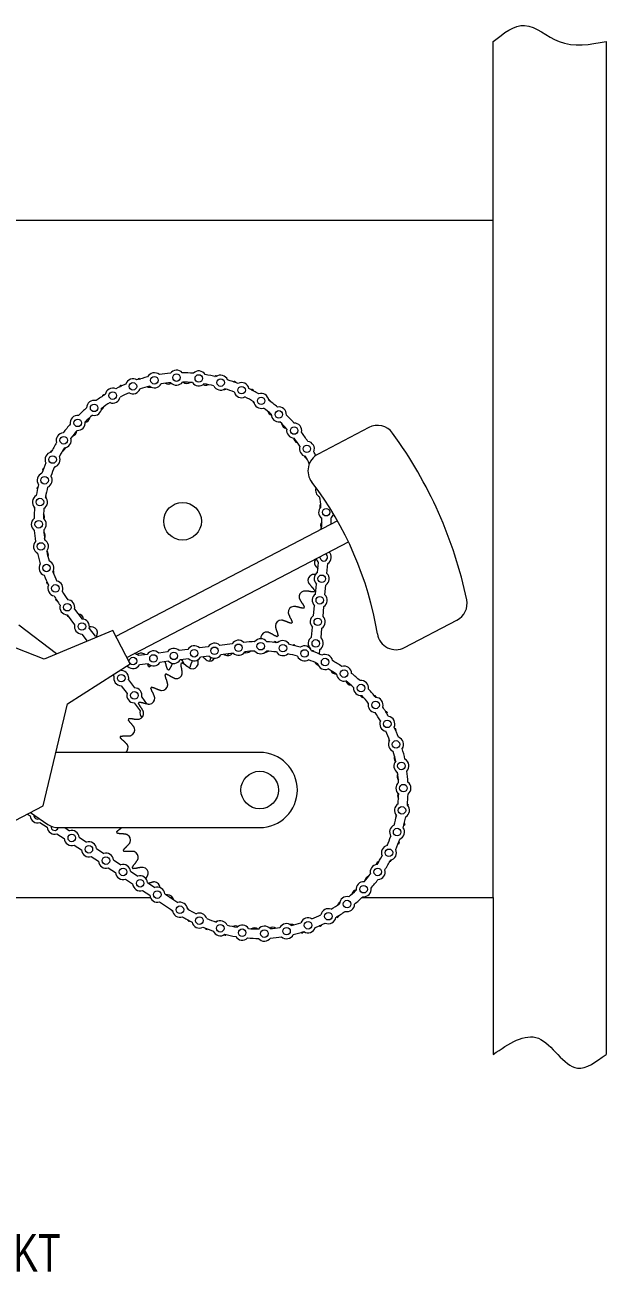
# Model space of a CAD drawing. Header units: inches. Extents: x 2.44 to 11.38, y 7.22 to 15.51.
# Drawn here: x 7.52 to 11.38, y 7.22 to 15.51 of the extents above; entities that cross this region are included whole.
import ezdxf

# ---------------------------------------------------------------- set-up
doc = ezdxf.new("R2010")
doc.units = ezdxf.units.IN
doc.header["$MEASUREMENT"] = 0
doc.layers.add('DIM', color=1, linetype='Continuous')
doc.layers.add('SLD-0', color=7, linetype='Continuous', lineweight=15)
doc.styles.add('SLDTEXTSTYLE0', font='ARIAL.TTF', dxfattribs={"width": 0.7})

# ---------------------------------------------------------------- blocks, each defined once
blk = doc.blocks.new('SW_NOTE_0')
at = {"layer": 'DIM', "color": 0, "char_height": 0.25, "attachment_point": 1, "style": 'SLDTEXTSTYLE0'}
for s, insert in [('OPTION 2', (0, 0.3223)), ('W/ 111509-0001 BRKT', (-0.7984, 0))]:
    blk.add_mtext(s, dxfattribs=dict(at, insert=insert))

msp = doc.modelspace()

# ---------------------------------------------------------------- linework, layer by layer
at = {"color": 7, "linetype": 'Continuous', "lineweight": 15}
for p, q in [((10.6309, 14.21277), (6.5684, 14.21277)), ((10.6309, 9.71277), (10.6309, 14.21277)), ((9.80451, 12.83531), (9.46799, 12.65917)), ((9.59687, 12.21589), (8.12592, 11.44599)), ((8.19896, 11.30645), (9.6699, 12.07635)), ((9.46526, 11.87217), (9.47129, 11.93758)), ((9.5275, 11.86643), (9.53353, 11.93184)), ((9.45206, 11.72903), (9.45809, 11.79444)), ((9.51429, 11.72329), (9.52033, 11.7887)), ((7.85102, 11.62909), (7.90125, 11.56307)), ((9.43885, 11.58589), (9.44489, 11.6513)), ((9.50109, 11.58015), (9.50712, 11.64556)), ((7.6486, 11.29694), (6.99994, 11.55079)), ((7.80124, 11.59129), (7.85151, 11.52523)), ((10.04344, 11.37314), (10.39099, 11.55505)), ((7.73062, 11.33122), (7.48094, 11.52286)), ((8.10447, 11.48697), (7.6486, 11.29694)), ((7.89878, 11.4631), (7.93453, 11.41613)), ((7.94852, 11.50095), (7.98829, 11.44868)), ((8.22041, 11.26547), (8.10447, 11.48697)), ((9.42565, 11.44275), (9.43168, 11.50816)), ((9.48789, 11.43701), (9.49392, 11.50242)), ((8.60269, 11.36107), (8.54496, 11.3538)), ((8.73787, 11.37809), (8.68014, 11.37082)), ((8.89733, 11.39817), (8.81532, 11.38784)), ((9.41841, 11.36431), (9.41848, 11.36501)), ((9.47796, 11.32941), (9.48072, 11.35927)), ((7.73063, 11.33113), (7.73062, 11.33122)), ((8.33232, 11.32702), (8.27459, 11.31975)), ((8.46751, 11.34405), (8.40977, 11.33678)), ((8.47531, 11.28204), (8.41758, 11.27477)), ((8.6105, 11.29906), (8.55277, 11.29179)), ((8.74568, 11.31608), (8.68795, 11.30881)), ((8.75791, 11.30735), (8.75488, 11.30312)), ((8.90478, 11.33612), (8.82313, 11.32583)), ((9.33167, 11.31583), (9.33235, 11.31496)), ((7.80446, 10.99917), (8.22041, 11.26547)), ((8.15807, 11.22556), (8.16239, 11.21988)), ((8.20495, 11.24799), (8.1902, 11.24613)), ((8.34013, 11.26501), (8.2824, 11.25774)), ((8.10526, 11.19175), (8.11265, 11.18204)), ((8.15993, 11.11992), (8.1997, 11.06764)), ((8.20966, 11.15776), (8.24944, 11.10549)), ((8.29671, 11.04337), (8.32963, 11.0001)), ((7.64336, 10.32149), (7.80446, 10.99917)), ((8.24697, 11.00552), (8.28675, 10.95324)), ((9.08065, 10.67628), (7.7277, 10.67628)), ((7.3645, 10.17553), (7.64336, 10.32149)), ((7.53733, 10.266), (7.55578, 10.25375)), ((7.55733, 10.27646), (7.67418, 10.19765)), ((7.62081, 10.21057), (7.66929, 10.17838)), ((7.73432, 10.1352), (7.78279, 10.10302)), ((7.74408, 10.17628), (9.08065, 10.17628)), ((7.78545, 10.17628), (7.81736, 10.15509)), ((7.84783, 10.05984), (7.8963, 10.02765)), ((7.8824, 10.11191), (7.93087, 10.07972)), ((7.99591, 10.03654), (8.04438, 10.00435)), ((9.92848, 10.06046), (9.92303, 10.05632)), ((7.96133, 9.98447), (8.00981, 9.95229)), ((8.10941, 9.96117), (8.15789, 9.92899)), ((8.07484, 9.90911), (8.12332, 9.87692)), ((8.22292, 9.88581), (8.2714, 9.85362)), ((8.18835, 9.83374), (8.23683, 9.80156)), ((8.33643, 9.81044), (8.3849, 9.77826)), ((6.5684, 9.71277), (8.35344, 9.71277)), ((8.30186, 9.75838), (8.35033, 9.72619)), ((8.44994, 9.73508), (8.53588, 9.67802)), ((8.48354, 9.71277), (8.50263, 9.71277)), ((9.76121, 9.71277), (10.6309, 9.71277)), ((8.41537, 9.68301), (8.5013, 9.62595))]:
    msp.add_line(p, q, dxfattribs=at)
at = {"color": 7, "linetype": 'Continuous', "lineweight": 15, "flags": 128}
for points in [[(7.71639, 12.57124), (7.71751, 12.57191), (7.72345, 12.57648)], [(9.49158, 12.16615), (9.48323, 12.15892), (9.47962, 12.15452)], [(9.48197, 11.96669), (9.48116, 11.97641), (9.48133, 11.97765)], [(7.61951, 11.92672), (7.61983, 11.92567), (7.62011, 11.92475)], [(8.00483, 11.44543), (7.99936, 11.44716), (7.98829, 11.44868)], [(8.56796, 11.2842), (8.56222, 11.2892), (8.55702, 11.29232)], [(9.463, 11.26762), (9.46401, 11.26476), (9.46497, 11.25868)], [(9.98398, 10.26351), (9.98488, 10.25734), (9.98713, 10.25048)]]:
    msp.add_lwpolyline(points, dxfattribs=at)
at = {"color": 7, "linetype": 'Continuous', "lineweight": 15}
for centre, radius in [((8.52822, 13.16752), 0.025), ((8.67608, 13.16228), 0.025), ((8.23891, 13.10976), 0.025), ((8.38132, 13.14987), 0.025), ((8.82137, 13.13428), 0.025), ((8.96058, 13.08418), 0.025), ((8.10439, 13.04815), 0.025), ((9.0904, 13.0132), 0.025), ((7.981, 12.96651), 0.025), ((9.2077, 12.92302), 0.025), ((7.87169, 12.8668), 0.025), ((7.77908, 12.75141), 0.025), ((9.30968, 12.81583), 0.025), ((9.39389, 12.69417), 0.025), ((7.70539, 12.62311), 0.025), ((7.65239, 12.48497), 0.025), ((7.62135, 12.34031), 0.025), ((8.5684, 12.21277), 0.125), ((9.52211, 12.27293), 0.025), ((7.61302, 12.19259), 0.025), ((7.62758, 12.04535), 0.025), ((7.6647, 11.90213), 0.025), ((9.49279, 11.83044), 0.025), ((7.72349, 11.76635), 0.025), ((9.47959, 11.6873), 0.025), ((7.80252, 11.64128), 0.025), ((7.90001, 11.51309), 0.025), ((9.46639, 11.54415), 0.025), ((8.64532, 11.33494), 0.025), ((8.7805, 11.35196), 0.025), ((8.93981, 11.3718), 0.025), ((9.08741, 11.38206), 0.025), ((9.23482, 11.36941), 0.025), ((9.37852, 11.33417), 0.025), ((9.45318, 11.40101), 0.025), ((8.23977, 11.28387), 0.025), ((8.37495, 11.30089), 0.025), ((8.51014, 11.31792), 0.025), ((9.51505, 11.27716), 0.025), ((8.16116, 11.1699), 0.025), ((9.64115, 11.19976), 0.025), ((9.75378, 11.10382), 0.025), ((8.24821, 11.0555), 0.025), ((9.85026, 10.99164), 0.025), ((9.92826, 10.86592), 0.025), ((9.98592, 10.72966), 0.025), ((9.08065, 10.42627), 0.125), ((10.02186, 10.58614), 0.025), ((10.03521, 10.43878), 0.025), ((10.02566, 10.29114), 0.025), ((7.8326, 10.10746), 0.025), ((9.99342, 10.14674), 0.025), ((7.9461, 10.0321), 0.025), ((9.93929, 10.00904), 0.025), ((8.05961, 9.95673), 0.025), ((8.17312, 9.88137), 0.025), ((9.86454, 9.88135), 0.025), ((8.28663, 9.806), 0.025), ((9.77098, 9.76673), 0.025), ((8.40014, 9.73063), 0.025), ((8.55111, 9.63039), 0.025), ((9.66085, 9.66793), 0.025), ((8.68033, 9.55834), 0.025), ((9.40177, 9.52681), 0.025), ((9.53679, 9.58731), 0.025), ((8.81913, 9.5071), 0.025), ((8.96418, 9.4779), 0.025), ((9.11199, 9.47144), 0.025), ((9.25903, 9.48787), 0.025)]:
    msp.add_circle(centre, radius, dxfattribs=at)
for centre, radius, start, end in [((8.38132, 13.14987), 0.05, 48.811285, 153.768472), ((8.5684, 12.21277), 0.98685, 94.712914, 98.986844), ((8.52822, 13.16752), 0.05, 39.931285, 144.888472), ((8.5684, 12.21277), 0.98685, 85.832914, 90.106844), ((8.67608, 13.16228), 0.05, 31.051285, 136.008472), ((8.5684, 12.21277), 0.98685, 76.952914, 81.226844), ((8.82137, 13.13428), 0.05, 22.171285, 127.128472), ((8.5684, 12.21277), 0.98685, 112.472914, 116.746844), ((8.5684, 12.21277), 0.99107, 114.275486, 114.782125), ((8.23891, 13.10976), 0.05, 57.691285, 162.648472), ((8.5684, 12.21277), 0.98685, 103.592914, 107.866844), ((8.5684, 12.21277), 0.99107, 106.775486, 107.282125), ((8.5684, 12.21277), 0.92435, 103.669511, 107.790246), ((8.34891, 13.14283), 0.03882, 247.621145, 284.645187), ((8.38132, 13.14987), 0.05, 231.151992, 331.427765), ((8.5684, 12.21277), 0.92435, 94.789511, 98.910246), ((8.47218, 13.16352), 0.03882, 240.121145, 303.813144), ((8.52822, 13.16752), 0.05, 222.271992, 322.547765), ((8.5684, 12.21277), 0.92435, 85.909511, 90.030246), ((8.59711, 13.16795), 0.03882, 232.621145, 303.936466), ((8.67608, 13.16228), 0.05, 213.391992, 313.667765), ((8.72154, 13.15603), 0.03882, 243.983269, 296.436466), ((8.5684, 12.21277), 0.92435, 77.029511, 81.150246), ((8.82137, 13.13428), 0.05, 204.511992, 304.787765), ((8.5684, 12.21277), 0.99107, 76.775486, 77.282125), ((8.5684, 12.21277), 0.98685, 68.072914, 72.346844), ((8.5684, 12.21277), 0.99107, 69.275486, 69.782125), ((8.96058, 13.08418), 0.05, 13.291285, 118.248472), ((7.981, 12.96651), 0.05, 75.451285, 180.408472), ((8.5684, 12.21277), 0.98685, 121.352914, 125.626844), ((8.5684, 12.21277), 0.99107, 121.775486, 122.282125), ((8.10439, 13.04815), 0.05, 66.571285, 171.528472), ((8.10439, 13.04815), 0.05, 248.911992, 349.187765), ((8.5684, 12.21277), 0.92435, 112.549511, 116.670246), ((8.23891, 13.10976), 0.05, 240.031992, 340.307765), ((8.84335, 13.12797), 0.03882, 269.359922, 288.936466), ((8.5684, 12.21277), 0.92435, 68.149511, 72.270246), ((8.96058, 13.08418), 0.05, 195.631992, 295.907765), ((8.5684, 12.21277), 0.92435, 59.269511, 63.390246), ((8.5684, 12.21277), 0.98685, 59.192914, 63.466844), ((8.5684, 12.21277), 0.99107, 61.775486, 62.282125), ((9.0904, 13.0132), 0.05, 4.411285, 109.368472), ((8.5684, 12.21277), 0.99107, 54.275486, 54.782125), ((8.5684, 12.21277), 0.98685, 50.312914, 54.586844), ((8.5684, 12.21277), 0.98685, 130.232914, 134.506844), ((7.981, 12.96651), 0.05, 257.791992, 358.067765), ((8.0097, 12.98803), 0.03882, 300.820038, 341.436466), ((8.5684, 12.21277), 0.92435, 121.429511, 125.550246), ((9.07085, 13.02562), 0.03882, 202.621145, 222.843368), ((9.0904, 13.0132), 0.05, 186.751992, 287.027765), ((8.5684, 12.21277), 0.92435, 50.389511, 54.510246), ((9.17265, 12.95309), 0.03882, 195.121145, 247.905515), ((9.2077, 12.92302), 0.05, 355.531285, 100.488472), ((8.5684, 12.21277), 0.98685, 139.112914, 143.386844), ((7.87169, 12.8668), 0.05, 84.331285, 189.288472), ((7.87169, 12.8668), 0.05, 266.671992, 6.947765), ((8.5684, 12.21277), 0.92435, 130.309511, 134.430246), ((7.91328, 12.90848), 0.03882, 282.290413, 348.936466), ((9.2077, 12.92302), 0.05, 177.871992, 278.147765), ((8.5684, 12.21277), 0.92435, 41.509511, 45.630246), ((9.26411, 12.86788), 0.03882, 187.621145, 258.936466), ((8.5684, 12.21277), 0.98685, 41.432914, 45.706844), ((9.30968, 12.81583), 0.05, 346.651285, 91.608472), ((7.77908, 12.75141), 0.05, 93.211285, 198.168472), ((8.5684, 12.21277), 0.92435, 139.189511, 143.310246), ((7.82808, 12.81701), 0.03882, 285.121145, 356.436466), ((9.30968, 12.81583), 0.05, 168.991992, 269.267765), ((8.5684, 12.21277), 0.98685, 32.552914, 36.826844), ((9.86247, 12.72456), 0.125, 36.123186, 117.627944), ((7.64116, 11.10337), 2.875, 11.801324, 36.123186), ((8.5684, 12.21277), 0.98685, 147.992914, 152.266844), ((8.5684, 12.21277), 0.92435, 148.069511, 152.190246), ((7.75554, 12.71521), 0.03882, 292.621145, 342.027496), ((7.77908, 12.75141), 0.05, 275.551992, 15.827765), ((9.34367, 12.77147), 0.03882, 188.068058, 251.436466), ((8.5684, 12.21277), 0.92435, 32.629511, 36.750246), ((9.39389, 12.69417), 0.05, 160.111992, 260.387765), ((9.39389, 12.69417), 0.05, 337.771285, 82.728472), ((7.70539, 12.62311), 0.05, 102.091285, 207.048472), ((8.5684, 12.21277), 0.99107, 151.775486, 152.282125), ((7.70539, 12.62311), 0.05, 284.431992, 24.707765), ((9.40997, 12.6655), 0.03882, 207.323874, 243.936466), ((8.5684, 12.21277), 0.92435, 24.43136, 27.870246), ((9.52595, 12.54842), 0.125, 117.627944, 217.476971), ((8.5684, 12.21277), 0.98685, 26.299544, 27.946844), ((7.65239, 12.48497), 0.05, 110.971285, 215.928472), ((8.5684, 12.21277), 0.98685, 156.872914, 161.146844), ((8.5684, 12.21277), 0.99107, 159.275486, 159.782125), ((8.5684, 12.21277), 0.92435, 156.949511, 161.070246), ((8.5684, 12.21277), 0.98685, 165.752914, 170.026844), ((8.5684, 12.21277), 0.99107, 166.775486, 167.282125), ((8.5684, 12.21277), 0.92435, 165.829511, 169.950246), ((7.65239, 12.48497), 0.05, 293.311992, 33.587765), ((7.64116, 11.10337), 2.25, 9.219464, 37.476971), ((9.50139, 12.41943), 0.05, 160.822962, 242.627765), ((7.62135, 12.34031), 0.05, 119.851285, 224.808472), ((7.62135, 12.34031), 0.05, 302.191992, 42.467765), ((7.62514, 12.3659), 0.03882, 0.86784, 26.436466), ((8.5684, 12.21277), 0.92435, 5.989511, 10.110246), ((8.5684, 12.21277), 0.99107, 174.40503, 174.782125), ((8.5684, 12.21277), 0.98685, 174.632914, 178.906844), ((8.5684, 12.21277), 0.92435, 174.709511, 178.830246), ((9.52211, 12.27293), 0.05, 133.471992, 233.747765), ((9.51916, 12.30898), 0.03882, 150.121145, 191.119031), ((7.61302, 12.19259), 0.05, 128.731285, 233.688472), ((7.61302, 12.19259), 0.05, 311.071992, 51.347765), ((7.61322, 12.24147), 0.03882, 338.173142, 33.936466), ((9.52358, 12.18406), 0.03882, 142.621145, 209.594643), ((8.5684, 12.21277), 0.92435, 357.109511, 1.230246), ((9.52211, 12.27293), 0.05, 311.131285, 345.978632), ((8.5684, 12.21277), 0.98685, 358.911563, 1.306844), ((8.5684, 12.21277), 0.98685, 183.512914, 187.786844), ((8.5684, 12.21277), 0.92435, 183.589511, 187.710246), ((7.61765, 12.11655), 0.03882, 330.121145, 41.436466), ((7.62758, 12.04535), 0.05, 137.611285, 242.568472), ((7.62758, 12.04535), 0.05, 319.951992, 60.227765), ((8.5684, 12.21277), 0.98685, 192.392914, 196.666844), ((8.5684, 12.21277), 0.92435, 192.469511, 196.590246), ((7.63834, 11.99327), 0.03882, 337.621145, 38.057826), ((7.6647, 11.90213), 0.05, 328.831992, 69.107765), ((9.48361, 11.93782), 0.03882, 138.186648, 208.269587), ((9.506, 11.97358), 0.05, 189.044971, 226.047691), ((9.506, 11.97358), 0.025, 195.999389, 64.62849), ((9.506, 11.97358), 0.05, 303.412066, 46.047691), ((7.6647, 11.90213), 0.05, 146.491285, 251.448472), ((8.5684, 12.21277), 0.92435, 201.349511, 205.470246), ((7.67495, 11.87375), 0.03882, 345.121145, 17.817721), ((9.43989, 11.82072), 0.03882, 110.788023, 200.769587), ((9.49279, 11.83044), 0.05, 123.412066, 226.047691), ((9.49279, 11.83044), 0.05, 303.412066, 46.047691), ((8.5684, 12.21277), 0.98685, 201.272914, 205.546844), ((8.5684, 12.21277), 0.99107, 204.275486, 204.782125), ((7.72349, 11.76635), 0.05, 155.371285, 260.328472), ((7.72349, 11.76635), 0.05, 337.711992, 77.987765), ((8.5684, 12.21277), 0.98685, 210.152914, 214.426844), ((8.5684, 12.21277), 0.99107, 211.775486, 212.282125), ((8.5684, 12.21277), 0.92435, 210.229511, 214.350246), ((7.80252, 11.64128), 0.05, 345.889038, 86.867765), ((9.38126, 11.71032), 0.03882, 103.288023, 193.269587), ((9.47959, 11.6873), 0.05, 123.412066, 226.047691), ((8.5684, 12.21277), 0.99107, 331.775486, 332.282125), ((9.47959, 11.6873), 0.05, 303.412066, 46.047691), ((10.33303, 11.6658), 0.125, 297.627944, 11.801324), ((7.80252, 11.64128), 0.05, 164.251285, 268.524609), ((9.30873, 11.60852), 0.03882, 95.788023, 185.769587), ((8.5684, 12.21277), 0.99107, 324.275486, 324.782125), ((8.5684, 12.21277), 0.99107, 219.275486, 219.782125), ((7.90001, 11.51309), 0.05, 165.951086, 268.586711), ((7.87269, 11.55765), 0.03882, 6.146083, 85.196554), ((7.90001, 11.51309), 0.05, 345.951086, 88.586711), ((9.22352, 11.51705), 0.03882, 88.288023, 178.269587), ((8.5684, 12.21277), 0.99107, 316.775486, 317.282125), ((9.46639, 11.54415), 0.05, 123.412066, 226.047691), ((9.46639, 11.54415), 0.05, 303.412066, 46.047691), ((7.96415, 11.47244), 0.03882, 5.788023, 95.769587), ((9.12711, 11.4375), 0.03882, 80.788023, 170.769587), ((8.5684, 12.21277), 0.99107, 309.275486, 309.782125), ((9.45318, 11.40101), 0.05, 123.412066, 226.047691), ((9.98548, 11.48389), 0.125, 189.219464, 297.627944), ((8.51014, 11.31792), 0.05, 45.859343, 148.494968), ((8.64532, 11.33494), 0.05, 45.859343, 148.494968), ((8.7805, 11.35196), 0.05, 45.859343, 148.494968), ((8.93981, 11.3718), 0.05, 45.938524, 148.165727), ((9.07969, 10.42649), 0.98685, 91.840153, 96.114083), ((9.08741, 11.38206), 0.05, 37.058524, 142.015711), ((9.08065, 10.42627), 0.99107, 91.682737, 91.846243), ((9.07969, 10.42649), 0.98685, 82.960153, 87.234083), ((9.08065, 10.42627), 0.99107, 83.839604, 84.346243), ((9.23482, 11.36941), 0.05, 28.178524, 133.135711), ((9.07969, 10.42649), 0.98685, 74.080153, 78.354083), ((9.08065, 10.42627), 0.99107, 76.339604, 76.846243), ((9.37852, 11.33417), 0.05, 19.298524, 124.255711), ((9.45318, 11.40101), 0.05, 303.412066, 46.047691), ((8.23977, 11.28387), 0.05, 45.859343, 78.754675), ((8.29346, 11.29756), 0.03882, 46.078897, 118.269587), ((8.37495, 11.30089), 0.05, 45.859343, 148.494968), ((8.51014, 11.31792), 0.05, 225.859343, 328.494968), ((8.64532, 11.33494), 0.05, 225.859343, 328.494968), ((8.74845, 11.32227), 0.03882, 245.352141, 328.465809), ((8.7805, 11.35196), 0.05, 225.859343, 328.494968), ((8.86824, 11.35797), 0.03882, 237.852141, 324.627063), ((8.93981, 11.3718), 0.05, 225.53161, 328.555004), ((8.99167, 11.37773), 0.03882, 251.228298, 311.70662), ((9.07969, 10.42649), 0.92435, 91.91675, 96.037485), ((9.08741, 11.38206), 0.05, 219.399231, 319.675004), ((9.11662, 11.3812), 0.03882, 271.832398, 303.902659), ((9.07969, 10.42649), 0.92435, 83.03675, 87.157485), ((9.23482, 11.36941), 0.05, 210.519231, 310.795004), ((9.07969, 10.42649), 0.92435, 74.15675, 78.277485), ((9.37852, 11.33417), 0.05, 201.639231, 301.915004), ((9.07969, 10.42649), 0.92435, 65.27675, 69.397485), ((9.07969, 10.42649), 0.98685, 65.200153, 69.474083), ((9.08065, 10.42627), 0.99107, 68.839604, 69.346243), ((9.47932, 11.29475), 0.03882, 210.112134, 254.843544), ((9.51505, 11.27716), 0.05, 10.418524, 115.375711), ((9.07969, 10.42649), 0.98685, 56.320153, 60.594083), ((8.16116, 11.1699), 0.05, 345.951086, 88.586711), ((8.23977, 11.28387), 0.05, 225.859343, 328.494968), ((8.37495, 11.30089), 0.05, 225.859343, 328.494968), ((8.5684, 12.21277), 0.99107, 256.775486, 257.282125), ((9.08065, 10.42627), 0.99107, 128.839604, 129.346243), ((8.5684, 12.21277), 0.99107, 264.275486, 264.782125), ((8.52786, 11.20576), 0.03882, 260.352141, 350.333705), ((9.08065, 10.42627), 0.99107, 121.339604, 121.846243), ((8.63434, 11.27125), 0.03882, 252.852141, 342.833705), ((9.51505, 11.27716), 0.05, 192.759231, 293.035004), ((9.07969, 10.42649), 0.92435, 56.39675, 60.517485), ((9.58927, 11.23528), 0.03882, 202.924583, 272.649121), ((9.64115, 11.19976), 0.05, 183.879231, 284.155004), ((9.64115, 11.19976), 0.05, 1.538524, 106.495711), ((9.07969, 10.42649), 0.98685, 47.440153, 51.714083), ((8.16116, 11.1699), 0.05, 165.951086, 268.586711), ((9.08065, 10.42627), 0.99107, 136.339604, 136.846243), ((8.43085, 11.12694), 0.03882, 267.852141, 357.833705), ((9.69052, 11.16197), 0.03882, 195.726522, 264.853181), ((9.07969, 10.42649), 0.92435, 47.51675, 51.637485), ((9.75378, 11.10382), 0.05, 352.658524, 97.615711), ((8.24821, 11.0555), 0.05, 165.951086, 268.586711), ((8.24821, 11.0555), 0.05, 345.951086, 88.586711), ((8.34495, 11.03613), 0.03882, 275.352141, 5.333705), ((9.75378, 11.10382), 0.05, 174.999231, 275.275004), ((9.78133, 11.07607), 0.03882, 214.635959, 257.075031), ((9.07969, 10.42649), 0.92435, 38.63675, 42.757485), ((9.07969, 10.42649), 0.98685, 38.560153, 42.834083), ((9.08065, 10.42627), 0.99107, 38.839604, 39.346243), ((9.85026, 10.99164), 0.05, 343.778524, 88.735711), ((9.08065, 10.42627), 0.99107, 143.839604, 144.346243), ((8.27164, 10.93488), 0.03882, 282.852141, 12.833705), ((8.33526, 10.94111), 0.05, 165.951086, 222.971099), ((9.85026, 10.99164), 0.05, 166.119231, 266.395004), ((9.07969, 10.42649), 0.98685, 29.680153, 33.954083), ((9.08065, 10.42627), 0.99107, 31.339604, 31.846243), ((9.08065, 10.42627), 0.99107, 151.339604, 151.846243), ((9.07969, 10.42649), 0.92435, 29.75675, 33.877485), ((9.92826, 10.86592), 0.05, 157.239231, 257.515004), ((9.92826, 10.86592), 0.05, 334.898524, 79.855711), ((9.08065, 10.42627), 0.99107, 158.839604, 159.346243), ((8.21217, 10.82493), 0.03882, 290.352141, 20.333705), ((9.07969, 10.42649), 0.92435, 20.87675, 24.997485), ((9.07969, 10.42649), 0.98685, 20.800153, 25.074083), ((9.08065, 10.42627), 0.99107, 23.839604, 24.346243), ((8.16757, 10.70816), 0.03882, 304.766613, 27.833705), ((9.98592, 10.72966), 0.05, 148.359231, 248.635004), ((9.97666, 10.75847), 0.03882, 166.723218, 195.930227), ((9.98592, 10.72966), 0.05, 326.018524, 70.975711), ((9.07969, 10.42649), 0.98685, 11.920153, 16.194083), ((9.08065, 10.42627), 0.99107, 16.339604, 16.503344), ((9.08065, 10.42628), 0.25, 270, 90), ((9.07969, 10.42649), 0.92435, 11.99675, 16.117485), ((10.02186, 10.58614), 0.05, 139.479231, 239.755004), ((10.01236, 10.63868), 0.03882, 159.395903, 216.874808), ((10.02186, 10.58614), 0.05, 317.138524, 62.095711), ((10.03211, 10.51525), 0.03882, 152.030259, 218.617899), ((9.07969, 10.42649), 0.92435, 3.11675, 7.237485), ((9.07969, 10.42649), 0.98685, 3.040153, 7.314083), ((10.03521, 10.43878), 0.05, 130.599231, 230.875004), ((10.03521, 10.43878), 0.05, 308.258524, 53.215711), ((10.03559, 10.3903), 0.03882, 159.299915, 211.039546), ((9.07969, 10.42649), 0.92435, 354.23675, 358.357485), ((9.07969, 10.42649), 0.98685, 354.160153, 358.434083), ((10.02566, 10.29114), 0.05, 121.719231, 221.995004), ((10.02566, 10.29114), 0.05, 299.378524, 44.335711), ((9.08065, 10.42627), 0.99107, 353.839604, 354.346243), ((7.60558, 10.25819), 0.05, 185.099305, 287.73493), ((7.60558, 10.25819), 0.025, 174.257743, 297.742257), ((7.74408, 10.30128), 0.125, 236, 270), ((9.07969, 10.42649), 0.92435, 345.35675, 349.477485), ((9.07969, 10.42649), 0.98685, 345.280153, 349.554083), ((9.08065, 10.42627), 0.99107, 346.339604, 346.846243), ((7.71909, 10.18283), 0.05, 185.099305, 287.73493), ((7.71909, 10.18283), 0.025, 171.35892, 344.815005), ((7.8326, 10.10746), 0.05, 5.099305, 107.73493), ((9.08065, 10.42627), 0.99107, 196.339604, 196.846243), ((8.18464, 10.09406), 0.03882, 335.352141, 65.333705), ((9.07969, 10.42649), 0.92435, 336.47675, 340.597485), ((9.99342, 10.14674), 0.05, 112.839231, 213.115004), ((9.99342, 10.14674), 0.05, 290.498524, 35.455711), ((7.8326, 10.10746), 0.05, 185.099305, 287.73493), ((7.9461, 10.0321), 0.05, 5.099305, 107.73493), ((9.93929, 10.00904), 0.05, 103.959231, 204.235004), ((9.93929, 10.00904), 0.05, 281.618524, 26.575711), ((9.07969, 10.42649), 0.98685, 336.400153, 340.674083), ((9.08065, 10.42627), 0.99107, 338.839604, 339.346243), ((7.9461, 10.0321), 0.05, 185.099305, 287.73493), ((8.05961, 9.95673), 0.05, 185.099305, 287.73493), ((8.05961, 9.95673), 0.05, 5.099305, 107.73493), ((9.08065, 10.42627), 0.99107, 203.839604, 204.346243), ((8.23567, 9.97995), 0.03882, 342.852141, 72.833705), ((9.88967, 9.91765), 0.03882, 114.562467, 161.49701), ((9.07969, 10.42649), 0.92435, 327.59675, 331.717485), ((9.07969, 10.42649), 0.98685, 327.520153, 331.794083), ((9.08065, 10.42627), 0.99107, 331.339604, 331.846243), ((8.17312, 9.88137), 0.05, 185.099305, 287.73493), ((8.17312, 9.88137), 0.05, 5.099305, 107.73493), ((9.08065, 10.42627), 0.99107, 211.339604, 211.846243), ((8.30116, 9.87347), 0.03882, 350.352141, 80.333705), ((9.07969, 10.42649), 0.92435, 318.71675, 322.837485), ((9.86454, 9.88135), 0.05, 95.079231, 195.355004), ((9.86454, 9.88135), 0.05, 272.738524, 17.695711), ((8.28663, 9.806), 0.05, 185.099305, 287.73493), ((8.28663, 9.806), 0.05, 5.099305, 107.73493), ((8.37998, 9.77646), 0.03882, 0.834261, 87.833705), ((9.77098, 9.76673), 0.05, 86.199231, 186.475004), ((9.81636, 9.8164), 0.03882, 106.940248, 173.798389), ((9.07969, 10.42649), 0.98685, 318.640153, 322.914083), ((8.40014, 9.73063), 0.05, 185.099305, 287.73493), ((8.40014, 9.73063), 0.05, 5.099305, 107.73493), ((8.47079, 9.69056), 0.03882, 7.586455, 95.333705), ((9.66085, 9.66793), 0.05, 77.319231, 177.595004), ((9.07969, 10.42649), 0.92435, 309.83675, 313.957485), ((9.73046, 9.72559), 0.03882, 103.945665, 166.473069), ((9.07969, 10.42649), 0.98685, 309.760153, 314.034083), ((9.77098, 9.76673), 0.05, 263.858524, 8.815711), ((9.08065, 10.42627), 0.99107, 233.839604, 234.346243), ((8.55111, 9.63039), 0.05, 185.099305, 288.895711), ((8.55111, 9.63039), 0.05, 6.279231, 107.73493), ((8.57204, 9.61725), 0.03882, 21.463032, 46.372662), ((9.07969, 10.42649), 0.92435, 238.79675, 242.917485), ((9.53679, 9.58731), 0.05, 68.439231, 168.715004), ((9.07969, 10.42649), 0.92435, 300.95675, 305.077485), ((9.07969, 10.42649), 0.98685, 300.880153, 305.154083), ((9.63344, 9.64677), 0.03882, 123.276906, 159.18245), ((9.66085, 9.66793), 0.05, 254.978524, 359.935711), ((9.07969, 10.42649), 0.98685, 238.720153, 242.994083), ((9.08065, 10.42627), 0.99107, 241.339604, 241.846243), ((8.68033, 9.55834), 0.05, 192.818524, 297.775711), ((8.68033, 9.55834), 0.05, 15.159231, 115.435004), ((9.07969, 10.42649), 0.92435, 247.67675, 251.797485), ((8.79875, 9.51318), 0.03882, 92.523913, 108.725194), ((8.81913, 9.5071), 0.05, 24.039231, 124.315004), ((9.25903, 9.48787), 0.05, 50.679231, 150.955004), ((9.07969, 10.42649), 0.92435, 283.19675, 287.317485), ((9.40177, 9.52681), 0.05, 59.559231, 159.835004), ((9.07969, 10.42649), 0.92435, 292.07675, 296.197485), ((9.07969, 10.42649), 0.98685, 292.000153, 296.274083), ((9.53679, 9.58731), 0.05, 246.098524, 351.055711), ((9.08065, 10.42627), 0.99107, 301.339604, 301.846243), ((9.07969, 10.42649), 0.98685, 247.600153, 251.874083), ((9.08065, 10.42627), 0.99107, 248.839604, 249.346243), ((8.81913, 9.5071), 0.05, 201.698524, 306.655711), ((9.08065, 10.42627), 0.99107, 256.339604, 256.846243), ((9.07969, 10.42649), 0.98685, 256.480153, 260.754083), ((9.07969, 10.42649), 0.92435, 256.55675, 260.677485), ((8.92035, 9.4842), 0.03882, 65.480525, 115.908462), ((8.96418, 9.4779), 0.05, 210.578524, 315.535711), ((8.96418, 9.4779), 0.05, 32.919231, 133.195004), ((9.07969, 10.42649), 0.92435, 265.43675, 269.557485), ((9.04468, 9.47133), 0.03882, 52.711317, 123.09092), ((9.11199, 9.47144), 0.05, 41.799231, 142.075004), ((9.16964, 9.47481), 0.03882, 60.520204, 124.824684), ((9.07969, 10.42649), 0.92435, 274.31675, 278.437485), ((9.25903, 9.48787), 0.05, 228.338524, 333.295711), ((9.29307, 9.49456), 0.03882, 68.316959, 105.586112), ((9.07969, 10.42649), 0.98685, 283.120153, 287.394083), ((9.08065, 10.42627), 0.99107, 286.339604, 286.846243), ((9.40177, 9.52681), 0.05, 237.218524, 342.175711), ((9.08065, 10.42627), 0.99107, 293.839604, 294.346243), ((9.07969, 10.42649), 0.98685, 265.360153, 269.634083), ((9.11199, 9.47144), 0.05, 219.458524, 324.415711), ((9.07969, 10.42649), 0.98685, 274.240153, 278.514083)]:
    msp.add_arc(centre, radius, start, end, dxfattribs=at)
for points in [[(8.15279, 13.10709), (8.15298, 13.11256)], [(8.16095, 13.1162), (8.1652, 13.11277)], [(8.27315, 13.15414), (8.27398, 13.15909)], [(8.28236, 13.16165), (8.28605, 13.15777)], [(8.78339, 13.17564), (8.78659, 13.17952)], [(8.9069, 13.13903), (8.91091, 13.14277)], [(8.91912, 13.1397), (8.91968, 13.13443)], [(8.03959, 13.04536), (8.03909, 13.05064)], [(8.04652, 13.05529), (8.05072, 13.05272)], [(9.02505, 13.08703), (9.02937, 13.0901)], [(9.03711, 13.08599), (9.03697, 13.08052)], [(9.14707, 13.01735), (9.1463, 13.01239)], [(7.69292, 12.67113), (7.69106, 12.67373)], [(7.69517, 12.68147), (7.70028, 12.68134)], [(7.64205, 12.55135), (7.6384, 12.55527)], [(7.64147, 12.56348), (7.64693, 12.56406)], [(7.60362, 12.43949), (7.6087, 12.44072)], [(7.60586, 12.42748), (7.60165, 12.43095)], [(7.58561, 12.30029), (7.58144, 12.3029)], [(7.61951, 11.92672), (7.62295, 11.92999)], [(9.4318, 11.85868), (9.42611, 11.857)], [(9.45369, 11.86006), (9.4318, 11.85868)], [(9.44942, 11.91944), (9.45262, 11.91445)], [(9.45262, 11.91445), (9.46778, 11.89952)], [(7.66497, 11.80531), (7.66837, 11.80952)], [(7.67372, 11.79716), (7.66861, 11.79734)], [(9.4036, 11.80695), (9.40612, 11.80158)], [(9.40612, 11.80158), (9.42412, 11.7785)], [(9.42412, 11.7785), (9.43222, 11.77077)], [(7.72588, 11.69088), (7.72871, 11.69551)], [(9.34348, 11.70141), (9.34528, 11.69576)], [(9.34528, 11.69576), (9.36012, 11.67052)], [(9.3782, 11.74901), (9.37234, 11.74809)], [(9.40741, 11.74703), (9.3782, 11.74901)], [(9.41835, 11.74464), (9.40741, 11.74703)], [(9.44163, 11.74406), (9.41835, 11.74464)], [(9.43222, 11.77077), (9.44574, 11.7518)], [(7.736, 11.68397), (7.73053, 11.68345)], [(9.31074, 11.64728), (9.30481, 11.64714)], [(9.33944, 11.6415), (9.31074, 11.64728)], [(9.34998, 11.63771), (9.33944, 11.6415)], [(9.37298, 11.63409), (9.34998, 11.63771)], [(9.36012, 11.67052), (9.36714, 11.6618)], [(9.36714, 11.6618), (9.37807, 11.64123)], [(7.80121, 11.58537), (7.80288, 11.58914)], [(7.81027, 11.57942), (7.80679, 11.57861)], [(9.23058, 11.55522), (9.22468, 11.55585)], [(9.25828, 11.54575), (9.23058, 11.55522)], [(9.26823, 11.54061), (9.25828, 11.54575)], [(9.29057, 11.53403), (9.26823, 11.54061)], [(9.27011, 11.60461), (9.27115, 11.59878)], [(9.27115, 11.59878), (9.28257, 11.57182)], [(9.28257, 11.57182), (9.28839, 11.56225)], [(9.28839, 11.56225), (9.29654, 11.54044)], [(7.95442, 11.51002), (7.94882, 11.50765)], [(7.96025, 11.51106), (7.95442, 11.51002)], [(7.99826, 11.44729), (8.00292, 11.47043)], [(8.00292, 11.47043), (8.00277, 11.47636)], [(9.0888, 11.44372), (9.08829, 11.43782)], [(9.13908, 11.47442), (9.13332, 11.47581)], [(9.16531, 11.46141), (9.13908, 11.47442)], [(9.17451, 11.45501), (9.16531, 11.46141)], [(9.1958, 11.44557), (9.17451, 11.45501)], [(9.18472, 11.51823), (9.185, 11.5123)], [(9.185, 11.5123), (9.19279, 11.48408)], [(9.19279, 11.48408), (9.19732, 11.47384)], [(9.19732, 11.47384), (9.20256, 11.45115)], [(9.04639, 11.4118), (9.04872, 11.41682)], [(9.08829, 11.43782), (9.0892, 11.43135)], [(9.175, 11.40734), (9.17829, 11.41251)], [(9.18701, 11.41161), (9.18928, 11.40557)], [(9.30198, 11.38631), (9.30618, 11.39133)], [(9.31471, 11.3893), (9.31623, 11.3828)], [(8.27008, 11.32855), (8.26652, 11.32493)], [(8.27508, 11.33175), (8.27008, 11.32855)], [(8.45919, 11.25939), (8.45253, 11.27917)], [(8.57168, 11.27959), (8.56796, 11.2842)], [(8.57935, 11.26393), (8.57168, 11.27959)], [(8.63117, 11.28169), (8.62017, 11.25456)], [(8.63455, 11.28656), (8.63117, 11.28169)], [(8.67273, 11.26557), (8.67273, 11.29485)], [(8.70405, 11.31084), (8.70526, 11.3094)], [(8.70526, 11.3094), (8.72707, 11.28987)], [(8.72707, 11.28987), (8.73226, 11.28699)], [(8.75216, 11.29785), (8.74848, 11.28368)], [(8.75488, 11.30312), (8.75216, 11.29785)], [(8.84282, 11.32863), (8.84759, 11.32511)], [(8.87001, 11.32966), (8.8688, 11.31992)], [(8.87079, 11.33184), (8.87001, 11.32966)], [(8.98292, 11.34731), (8.98403, 11.34022)], [(9.42652, 11.35024), (9.43022, 11.35363)], [(9.43841, 11.35051), (9.43907, 11.34383)], [(8.34168, 11.24798), (8.33764, 11.2647)], [(8.35701, 11.25425), (8.35022, 11.24601)], [(8.45737, 11.16995), (8.45231, 11.19268)], [(8.45911, 11.19821), (8.48033, 11.18861)], [(8.46117, 11.24837), (8.45919, 11.25939)], [(8.46955, 11.22664), (8.46117, 11.24837)], [(8.49062, 11.24555), (8.47827, 11.22581)], [(8.49466, 11.256), (8.49062, 11.24555)], [(8.50234, 11.26954), (8.49466, 11.256)], [(8.55977, 11.24494), (8.55773, 11.26814)], [(8.56285, 11.23418), (8.55977, 11.24494)], [(8.56667, 11.20515), (8.56285, 11.23418)], [(8.56519, 11.27273), (8.58497, 11.26044)], [(8.56613, 11.19924), (8.56667, 11.20515)], [(8.58497, 11.26044), (8.5932, 11.25284)], [(8.5932, 11.25284), (8.61738, 11.23633)], [(8.61738, 11.23633), (8.62289, 11.23416)], [(8.62017, 11.25456), (8.61753, 11.24367)], [(8.67142, 11.25979), (8.67273, 11.26557)], [(8.36367, 11.11048), (8.38596, 11.10373)], [(8.46182, 11.15968), (8.45737, 11.16995)], [(8.46941, 11.1314), (8.46182, 11.15968)], [(8.46963, 11.12547), (8.46941, 11.1314)], [(8.48033, 11.18861), (8.48948, 11.18214)], [(8.48948, 11.18214), (8.5156, 11.16893)], [(8.5156, 11.16893), (8.52136, 11.16749)], [(8.36563, 11.08223), (8.35765, 11.10411)], [(8.37139, 11.07263), (8.36563, 11.08223)], [(8.3826, 11.04558), (8.37139, 11.07263)], [(8.3836, 11.03974), (8.3826, 11.04558)], [(8.38596, 11.10373), (8.39587, 11.09851)], [(8.39587, 11.09851), (8.4235, 11.08882)], [(8.4235, 11.08882), (8.42939, 11.08815)], [(9.84126, 11.05331), (9.84707, 11.05461)], [(9.8526, 11.0478), (9.85024, 11.04259)], [(8.28613, 10.98329), (8.27536, 11.00394)], [(8.2805, 11.01104), (8.30348, 11.00725)], [(8.29309, 10.97452), (8.28613, 10.98329)], [(8.30773, 10.94917), (8.29309, 10.97452)], [(8.30348, 11.00725), (8.31398, 11.00338)], [(8.30949, 10.9435), (8.30773, 10.94917)], [(8.31398, 11.00338), (8.34264, 10.99738)], [(8.34264, 10.99738), (8.34857, 10.99748)], [(9.91682, 10.94869), (9.92253, 10.94919)], [(8.22022, 10.87482), (8.20685, 10.89389)], [(8.21101, 10.9016), (8.23429, 10.90084)], [(8.22826, 10.86703), (8.22022, 10.87482)], [(8.24609, 10.84381), (8.22826, 10.86703)], [(8.23429, 10.90084), (8.24521, 10.89837)], [(8.24521, 10.89837), (8.27441, 10.89616)], [(8.27441, 10.89616), (8.28027, 10.89704)], [(9.92712, 10.94173), (9.92368, 10.93619)], [(8.15641, 10.78402), (8.17959, 10.78631)], [(8.17959, 10.78631), (8.19074, 10.78529)], [(8.19074, 10.78529), (8.21997, 10.78691)], [(8.21997, 10.78691), (8.22567, 10.78854)], [(8.24857, 10.83842), (8.24609, 10.84381)], [(9.97709, 10.83511), (9.98358, 10.83483)], [(9.98716, 10.82683), (9.98317, 10.82196)], [(8.16903, 10.75868), (8.15328, 10.77583)], [(8.17802, 10.752), (8.16903, 10.75868)], [(8.19873, 10.7313), (8.17802, 10.752)], [(8.20189, 10.72629), (8.19873, 10.7313)], [(10.03169, 10.70508), (10.02752, 10.70117)], [(10.06179, 10.33187), (10.0669, 10.32863)], [(10.03992, 10.20559), (10.04572, 10.20073)], [(8.12962, 10.14745), (8.14661, 10.16337)], [(8.15506, 10.13502), (8.13212, 10.13905)], [(8.14661, 10.16337), (8.15608, 10.16935)], [(8.16625, 10.1352), (8.15506, 10.13502)], [(8.15608, 10.16935), (8.16414, 10.17628)], [(8.19528, 10.13139), (8.16625, 10.1352)], [(8.20084, 10.12933), (8.19528, 10.13139)], [(10.04368, 10.19221), (10.03677, 10.19059)], [(8.17414, 10.0257), (8.18891, 10.04371)], [(8.18891, 10.04371), (8.19752, 10.05087)], [(8.19752, 10.05087), (8.21705, 10.07269)], [(8.21705, 10.07269), (8.21992, 10.07787)], [(10.00489, 10.06851), (9.9984, 10.06787)], [(10.00316, 10.082), (10.00802, 10.0767)], [(8.20099, 10.0167), (8.17772, 10.0177)], [(8.21207, 10.01834), (8.20099, 10.0167)], [(8.24135, 10.01835), (8.21207, 10.01834)], [(8.24713, 10.01703), (8.24135, 10.01835)], [(8.25408, 9.93881), (8.27059, 9.96299)], [(8.27059, 9.96299), (8.27276, 9.9685)], [(9.95029, 9.95093), (9.94448, 9.95112)], [(9.95252, 9.96141), (9.95446, 9.95864)], [(8.23418, 9.9108), (8.24648, 9.93058)], [(8.26197, 9.90539), (8.23878, 9.90334)], [(8.24648, 9.93058), (8.25408, 9.93881)], [(8.27274, 9.90846), (8.26197, 9.90539)], [(8.30177, 9.91228), (8.27274, 9.90846)], [(8.30767, 9.91174), (8.30177, 9.91228)], [(8.33799, 9.86122), (8.33942, 9.86697)], [(8.32477, 9.83509), (8.33799, 9.86122)], [(8.34724, 9.80743), (8.34344, 9.80579)], [(8.37552, 9.81502), (8.34724, 9.80743)], [(8.38145, 9.81525), (8.37552, 9.81502)], [(8.46718, 9.72921), (8.46134, 9.72821)], [(8.49588, 9.62611), (8.49639, 9.62921)], [(8.60532, 9.55663), (8.60552, 9.56264)], [(8.61755, 9.55563), (8.61303, 9.55246)], [(9.59612, 9.5798), (9.59125, 9.58282)], [(9.60295, 9.59151), (9.60358, 9.58439)], [(8.7229, 9.50202), (8.72234, 9.5077)], [(8.7348, 9.5023), (8.73108, 9.4989)], [(8.8466, 9.46323), (8.84599, 9.46581)], [(8.85837, 9.46508), (8.85512, 9.4612)], [(9.35947, 9.47523), (9.35466, 9.48036)], [(9.36882, 9.48317), (9.36787, 9.47773)], [(9.48122, 9.51976), (9.47557, 9.52439)], [(9.48953, 9.5306), (9.48922, 9.52333)]]:
    msp.add_open_spline(points, degree=1, dxfattribs=at)
at = {"layer": 'SLD-0'}
for p, q in [((10.6309, 14.21277), (10.6309, 15.40214)), ((11.3809, 15.40214), (11.3809, 8.66916)), ((10.6309, 9.71277), (10.6309, 8.66916))]:
    msp.add_line(p, q, dxfattribs=at)
for points, knots in [([(10.6309, 15.40214), (10.70079, 15.45715), (10.84568, 15.57121), (11.081, 15.3464), (11.27409, 15.38229), (11.3809, 15.40214)], [0, 0, 0, 0, 0.293895, 0.6093783, 1, 1, 1, 1]), ([(10.6309, 8.66916), (10.73628, 8.74052), (10.94933, 8.88479), (11.14838, 8.49332), (11.31529, 8.61954), (11.3809, 8.66916)], [0, 0, 0, 0, 0.3726311, 0.753387, 1, 1, 1, 1])]:
    msp.add_open_spline(points, degree=3, knots=knots, dxfattribs=at)

# ---------------------------------------------------------------- block references
at = {"layer": 'DIM'}
msp.add_blockref('SW_NOTE_0', (6.02937, 7.47533), dxfattribs=at)

doc.saveas('drawing.dxf')
